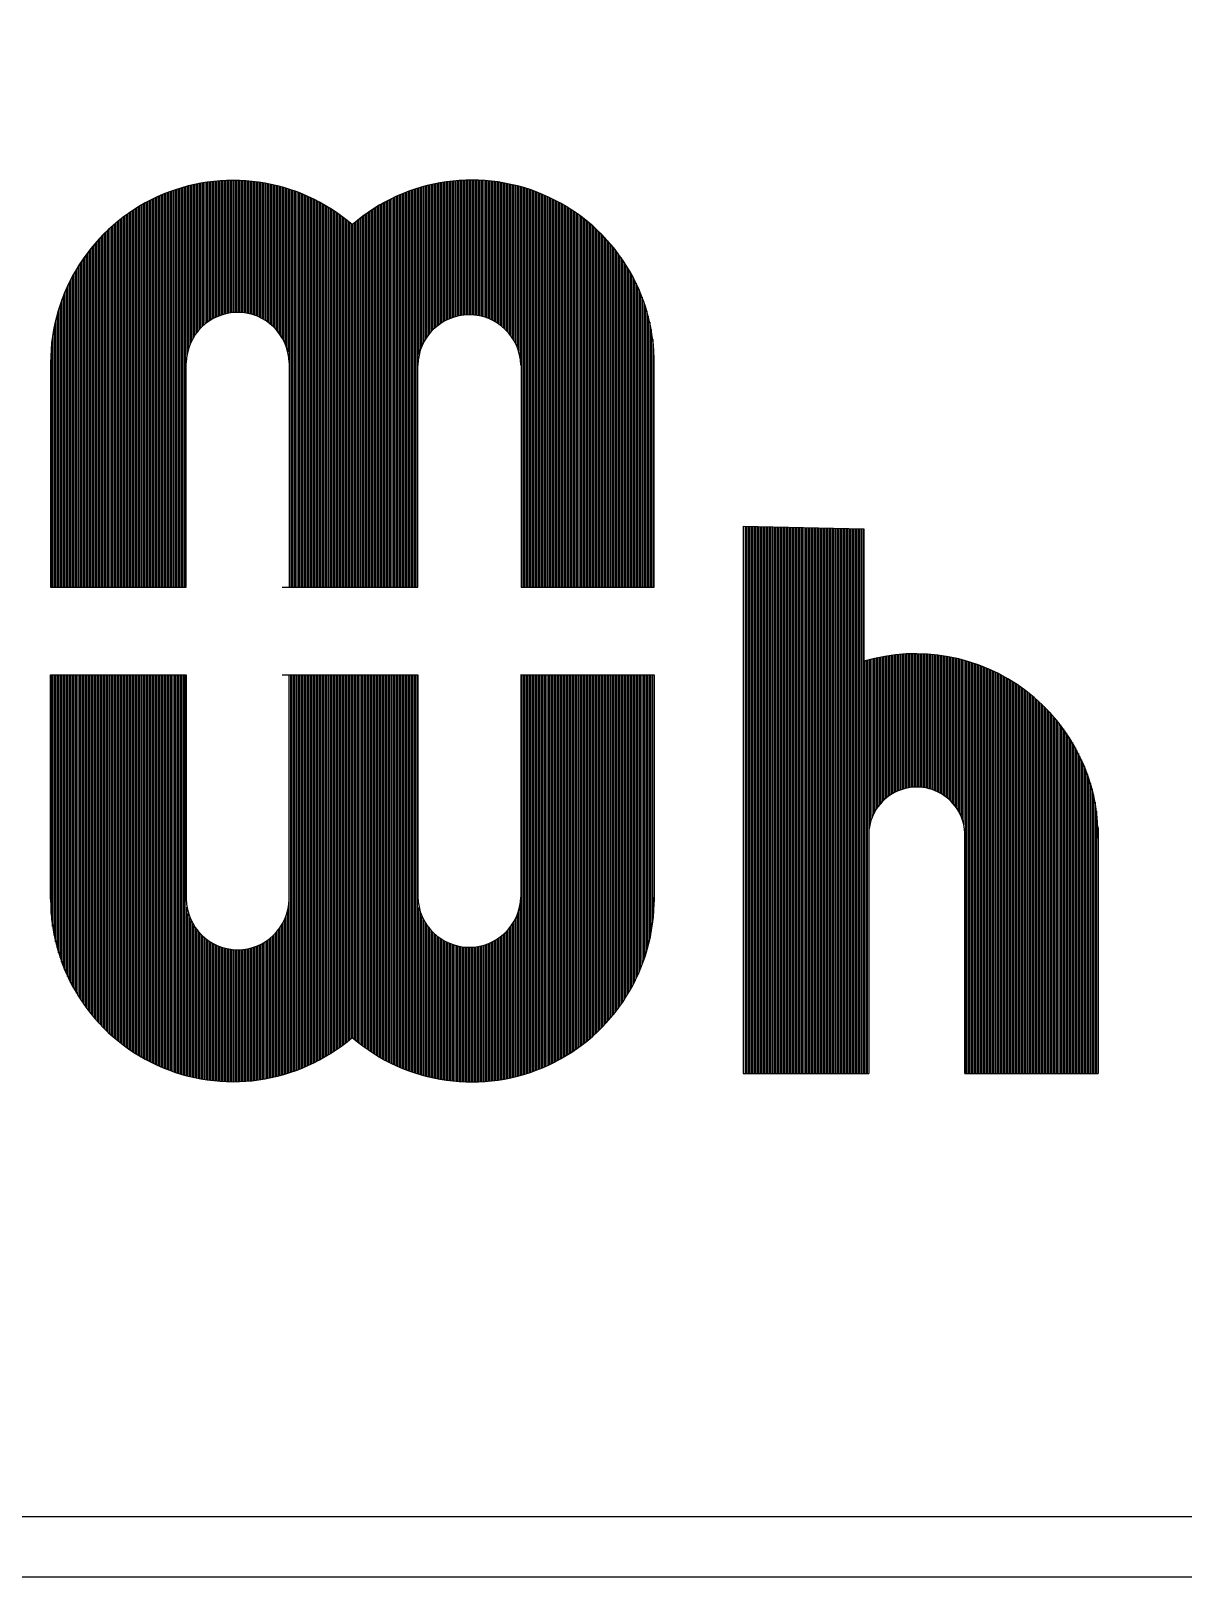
# Model space of a CAD drawing. Header units: millimetres. Extents: x 107 to 2900, y 85 to 3996.
# Drawn here: x 2460.46 to 2472.84, y 2599.48 to 2616.09 of the extents above; entities that cross this region are included whole.
import ezdxf

# ---------------------------------------------------------------- set-up
doc = ezdxf.new("R2010")
doc.units = ezdxf.units.MM
doc.layers.add('70', color=7, linetype='Continuous')

# ---------------------------------------------------------------- blocks, each defined once
blk = doc.blocks.new('abcd')
at = {"color": 20}
for p, q in [((7233.3, 912.4), (7233.3, 649)), ((7234.3, 912.7), (7234.3, 649)), ((7235.3, 913), (7235.3, 649)), ((7236.3, 913.3), (7236.3, 649)), ((7237.3, 913.6), (7237.3, 649)), ((7237.3, 913.6), (7237.3, 649)), ((7238.3, 913.9), (7238.3, 649)), ((7238.3, 913.9), (7238.3, 649)), ((7239.3, 914.2), (7239.3, 649)), ((7240.3, 914.5), (7240.3, 649)), ((7241.3, 914.7), (7241.3, 802.9)), ((7242.3, 915), (7242.3, 807.1)), ((7243.3, 915.3), (7243.3, 809.9)), ((7244.3, 915.5), (7244.3, 812.1)), ((7245.3, 915.7), (7245.3, 814)), ((7246.3, 915.9), (7246.3, 815.6)), ((7247.3, 916.2), (7247.3, 817.1)), ((7248.3, 916.4), (7248.3, 818.4)), ((7249.3, 916.6), (7249.3, 819.6)), ((7250.3, 916.7), (7250.3, 820.7)), ((7251.3, 916.9), (7251.3, 821.7)), ((7252.3, 917.1), (7252.3, 822.6)), ((7253.3, 917.2), (7253.3, 823.5)), ((7254.3, 917.4), (7254.3, 824.3)), ((7255.3, 917.5), (7255.3, 825.1)), ((7256.3, 917.7), (7256.3, 825.7)), ((7257.3, 917.8), (7257.3, 826.3)), ((7258.3, 917.9), (7258.3, 826.8)), ((7259.3, 918), (7259.3, 827.3)), ((7259.3, 918), (7259.3, 827.3)), ((7260.3, 918.1), (7260.3, 827.8)), ((7260.3, 918.1), (7260.3, 827.9)), ((7261.3, 918.2), (7261.3, 828.4)), ((7262.3, 918.3), (7262.3, 828.8)), ((7263.3, 918.4), (7263.3, 829.2)), ((7264.3, 918.5), (7264.3, 829.5)), ((7265.3, 918.5), (7265.3, 829.8)), ((7266.3, 918.6), (7266.3, 830.1)), ((7267.3, 918.6), (7267.3, 830.4)), ((7268.3, 918.6), (7268.3, 830.6)), ((7269.3, 918.7), (7269.3, 830.8)), ((7270.3, 918.7), (7270.3, 830.9)), ((7271.3, 918.7), (7271.3, 831.1)), ((7272.3, 918.7), (7272.3, 831.2)), ((7273.3, 918.7), (7273.3, 831.2)), ((7274.3, 918.7), (7274.3, 831.3)), ((7275.3, 918.6), (7275.3, 831.3)), ((7276.3, 918.6), (7276.3, 831.2)), ((7277.3, 918.6), (7277.3, 831.2)), ((7278.3, 918.5), (7278.3, 831.1)), ((7279.3, 918.5), (7279.3, 831)), ((7280.3, 918.4), (7280.3, 830.8)), ((7281.3, 918.3), (7281.3, 830.7)), ((7282.3, 918.3), (7282.3, 830.5)), ((7283.3, 918.2), (7283.3, 830.2)), ((7284.3, 918.1), (7284.3, 830)), ((7285.3, 918), (7285.3, 829.7)), ((7286.3, 917.8), (7286.3, 829.3)), ((7287.3, 917.7), (7287.3, 829)), ((7288.3, 917.6), (7288.3, 828.6)), ((7289.3, 917.4), (7289.3, 828.1)), ((7290.3, 917.3), (7290.3, 827.7)), ((7291.3, 917.1), (7291.3, 827.1)), ((7292.3, 917), (7292.3, 826.6)), ((7293.3, 916.8), (7293.3, 826)), ((7294.3, 916.6), (7294.3, 825.3)), ((7295.3, 916.4), (7295.3, 824.6)), ((7296.3, 916.2), (7296.3, 823.8)), ((7297.3, 916), (7297.3, 823)), ((7298.3, 915.8), (7298.3, 822.1)), ((7299.3, 915.6), (7299.3, 821.2)), ((7300.3, 915.3), (7300.3, 820.1)), ((7301.3, 915.1), (7301.3, 819)), ((7302.3, 914.8), (7302.3, 817.7)), ((7303.3, 914.6), (7303.3, 816.3)), ((7304.3, 914.3), (7304.3, 814.7)), ((7305.3, 914), (7305.3, 813)), ((7306.3, 913.7), (7306.3, 810.9)), ((7307.3, 913.4), (7307.3, 808.4)), ((7308.3, 913.1), (7308.3, 805)), ((7309.3, 912.8), (7309.3, 649)), ((7310.3, 912.5), (7310.3, 649)), ((7391.3, 912.5), (7391.3, 649)), ((7392.3, 912.8), (7392.3, 649)), ((7393.3, 913.1), (7393.3, 649)), ((7394.3, 913.5), (7394.3, 649)), ((7395.3, 913.8), (7395.3, 803.2)), ((7396.3, 914.1), (7396.3, 806.6)), ((7397.3, 914.4), (7397.3, 809.2)), ((7398.3, 914.6), (7398.3, 811.2)), ((7399.3, 914.9), (7399.3, 813)), ((7400.3, 915.2), (7400.3, 814.6)), ((7401.3, 915.4), (7401.3, 816)), ((7402.3, 915.7), (7402.3, 817.3)), ((7403.3, 915.9), (7403.3, 818.4)), ((7404.3, 916.1), (7404.3, 819.5)), ((7405.3, 916.3), (7405.3, 820.4)), ((7406.3, 916.5), (7406.3, 821.3)), ((7407.3, 916.7), (7407.3, 822.2)), ((7408.3, 916.9), (7408.3, 822.9)), ((7409.3, 917.1), (7409.3, 823.6)), ((7410.3, 917.3), (7410.3, 824.3)), ((7411.3, 917.4), (7411.3, 824.9)), ((7411.3, 917.4), (7411.3, 824.9)), ((7412.3, 917.6), (7412.3, 825.5)), ((7412.3, 917.6), (7412.3, 825.5)), ((7413.3, 917.7), (7413.3, 826)), ((7414.3, 917.9), (7414.3, 826.5)), ((7415.3, 918), (7415.3, 826.9)), ((7416.3, 918.1), (7416.3, 827.3)), ((7417.3, 918.2), (7417.3, 827.7)), ((7418.3, 918.3), (7418.3, 828)), ((7419.3, 918.4), (7419.3, 828.3)), ((7420.3, 918.5), (7420.3, 828.6)), ((7421.3, 918.6), (7421.3, 828.8)), ((7422.3, 918.7), (7422.3, 829)), ((7423.3, 918.7), (7423.3, 829.2)), ((7424.3, 918.8), (7424.3, 829.3)), ((7425.3, 918.8), (7425.3, 829.5)), ((7426.3, 918.9), (7426.3, 829.5)), ((7427.3, 918.9), (7427.3, 829.6)), ((7428.3, 918.9), (7428.3, 829.6)), ((7429.3, 918.9), (7429.3, 829.6)), ((7430.3, 918.9), (7430.3, 829.6)), ((7431.3, 918.9), (7431.3, 829.5)), ((7432.3, 918.9), (7432.3, 829.4)), ((7433.3, 918.9), (7433.3, 829.3)), ((7433.3, 918.9), (7433.3, 829.3)), ((7434.3, 918.9), (7434.3, 829.2)), ((7434.3, 918.9), (7434.3, 829.2)), ((7435.3, 918.8), (7435.3, 829)), ((7436.3, 918.8), (7436.3, 828.8)), ((7437.3, 918.7), (7437.3, 828.5)), ((7438.3, 918.7), (7438.3, 828.2)), ((7439.3, 918.6), (7439.3, 827.9)), ((7440.3, 918.5), (7440.3, 827.6)), ((7441.3, 918.4), (7441.3, 827.2)), ((7442.3, 918.3), (7442.3, 826.8)), ((7443.3, 918.2), (7443.3, 826.3)), ((7444.3, 918.1), (7444.3, 825.8)), ((7445.3, 918), (7445.3, 825.3)), ((7446.3, 917.9), (7446.3, 824.7)), ((7447.3, 917.7), (7447.3, 824.1)), ((7448.3, 917.6), (7448.3, 823.4)), ((7449.3, 917.4), (7449.3, 822.7)), ((7450.3, 917.3), (7450.3, 821.9)), ((7451.3, 917.1), (7451.3, 821)), ((7452.3, 916.9), (7452.3, 820.1)), ((7453.3, 916.7), (7453.3, 819.1)), ((7454.3, 916.5), (7454.3, 818)), ((7455.3, 916.3), (7455.3, 816.8)), ((7456.3, 916.1), (7456.3, 815.5)), ((7457.3, 915.9), (7457.3, 814.1)), ((7458.3, 915.6), (7458.3, 812.5)), ((7459.3, 915.4), (7459.3, 810.6)), ((7460.3, 915.1), (7460.3, 808.4)), ((7461.3, 914.9), (7461.3, 805.6)), ((7462.3, 914.6), (7462.3, 801.5)), ((7463, 914.4), (7463, 648.8)), ((7463.3, 914.3), (7463.3, 649)), ((7464.3, 914), (7464.3, 649)), ((7465.3, 913.8), (7465.3, 649)), ((7466.3, 913.4), (7466.3, 649)), ((7467.3, 913.1), (7467.3, 649)), ((7468.3, 912.8), (7468.3, 649)), ((7469.3, 912.5), (7469.3, 649)), ((7211.3, 902.4), (7211.3, 649)), ((7212.3, 903), (7212.3, 649)), ((7213.3, 903.6), (7213.3, 649)), ((7214.3, 904.1), (7214.3, 649)), ((7215.3, 904.6), (7215.3, 649)), ((7216.3, 905.1), (7216.3, 649)), ((7217.3, 905.6), (7217.3, 649)), ((7218.3, 906.1), (7218.3, 649)), ((7219.3, 906.6), (7219.3, 649)), ((7220.3, 907.1), (7220.3, 649)), ((7221.3, 907.6), (7221.3, 649)), ((7222.3, 908), (7222.3, 649)), ((7223.3, 908.5), (7223.3, 649)), ((7224.3, 908.9), (7224.3, 649)), ((7225.3, 909.3), (7225.3, 649)), ((7226.3, 909.7), (7226.3, 649)), ((7227.3, 910.2), (7227.3, 649)), ((7228.3, 910.5), (7228.3, 649)), ((7229.3, 910.9), (7229.3, 649)), ((7230.3, 911.3), (7230.3, 649)), ((7231.3, 911.7), (7231.3, 649)), ((7232.3, 912), (7232.3, 649)), ((7311.3, 912.1), (7311.3, 649)), ((7312.3, 911.8), (7312.3, 649)), ((7313.3, 911.4), (7313.3, 649)), ((7314.3, 911), (7314.3, 649)), ((7315.3, 910.7), (7315.3, 649)), ((7316.3, 910.3), (7316.3, 649)), ((7317.3, 909.9), (7317.3, 649)), ((7318.3, 909.5), (7318.3, 649)), ((7319.3, 909.1), (7319.3, 649)), ((7320.3, 908.6), (7320.3, 649)), ((7321.3, 908.2), (7321.3, 649)), ((7322.3, 907.7), (7322.3, 649)), ((7323.3, 907.3), (7323.3, 649)), ((7324.3, 906.8), (7324.3, 649)), ((7324.3, 906.8), (7324.3, 649)), ((7325.3, 906.3), (7325.3, 649)), ((7325.3, 906.3), (7325.3, 649)), ((7326.3, 905.8), (7326.3, 649)), ((7327.3, 905.3), (7327.3, 649)), ((7328.3, 904.8), (7328.3, 649)), ((7329.3, 904.3), (7329.3, 649)), ((7330.3, 903.7), (7330.3, 649)), ((7331.3, 903.2), (7331.3, 649)), ((7332.3, 902.6), (7332.3, 649)), ((7333.3, 902), (7333.3, 649)), ((7369.3, 902.5), (7369.3, 649)), ((7370.3, 903), (7370.3, 649)), ((7371.3, 903.6), (7371.3, 649)), ((7372.3, 904.1), (7372.3, 649)), ((7373.3, 904.7), (7373.3, 649)), ((7374.3, 905.2), (7374.3, 649)), ((7375.3, 905.7), (7375.3, 649)), ((7376.3, 906.2), (7376.3, 649)), ((7377.3, 906.7), (7377.3, 649)), ((7378.3, 907.2), (7378.3, 649)), ((7379.3, 907.6), (7379.3, 649)), ((7380.3, 908.1), (7380.3, 649)), ((7381.3, 908.6), (7381.3, 649)), ((7382.3, 909), (7382.3, 649)), ((7383.3, 909.4), (7383.3, 649)), ((7384.3, 909.9), (7384.3, 649)), ((7385.3, 910.3), (7385.3, 649)), ((7386.3, 910.7), (7386.3, 649)), ((7387.3, 911), (7387.3, 649)), ((7388.3, 911.4), (7388.3, 649)), ((7389.3, 911.8), (7389.3, 649)), ((7390.3, 912.1), (7390.3, 649)), ((7470.3, 912.1), (7470.3, 649)), ((7471.3, 911.8), (7471.3, 649)), ((7472.3, 911.4), (7472.3, 649)), ((7473.3, 911), (7473.3, 649)), ((7474.3, 910.6), (7474.3, 649)), ((7475.3, 910.2), (7475.3, 649)), ((7476.3, 909.8), (7476.3, 649)), ((7477.3, 909.4), (7477.3, 649)), ((7478.3, 909), (7478.3, 649)), ((7479.3, 908.6), (7479.3, 649)), ((7480.3, 908.1), (7480.3, 649)), ((7481.3, 907.6), (7481.3, 649)), ((7482.3, 907.2), (7482.3, 649)), ((7483.3, 906.7), (7483.3, 649)), ((7484.3, 906.2), (7484.3, 649)), ((7485.3, 905.7), (7485.3, 649)), ((7486.3, 905.2), (7486.3, 649)), ((7487.3, 904.7), (7487.3, 649)), ((7488.3, 904.1), (7488.3, 649)), ((7489.3, 903.6), (7489.3, 649)), ((7490.3, 903), (7490.3, 649)), ((7491.3, 902.4), (7491.3, 649)), ((7196.3, 892.1), (7196.3, 649)), ((7197.3, 892.9), (7197.3, 649)), ((7198.3, 893.7), (7198.3, 649)), ((7199.3, 894.5), (7199.3, 649)), ((7200.3, 895.2), (7200.3, 649)), ((7201.3, 895.9), (7201.3, 649)), ((7202.3, 896.6), (7202.3, 649)), ((7203.3, 897.3), (7203.3, 649)), ((7204.3, 898), (7204.3, 649)), ((7205.3, 898.7), (7205.3, 649)), ((7206.3, 899.3), (7206.3, 649)), ((7207.3, 900), (7207.3, 649)), ((7208.3, 900.6), (7208.3, 649)), ((7209.3, 901.2), (7209.3, 649)), ((7210.3, 901.8), (7210.3, 649)), ((7334.3, 901.4), (7334.3, 649)), ((7335.3, 900.8), (7335.3, 649)), ((7336.3, 900.2), (7336.3, 649)), ((7337.3, 899.5), (7337.3, 649)), ((7338.3, 898.9), (7338.3, 649)), ((7339.3, 898.2), (7339.3, 649)), ((7340.3, 897.6), (7340.3, 649)), ((7341.3, 896.9), (7341.3, 649)), ((7342.3, 896.2), (7342.3, 649)), ((7343.3, 895.4), (7343.3, 649)), ((7344.3, 894.7), (7344.3, 649)), ((7345.3, 893.9), (7345.3, 649)), ((7346.3, 893.2), (7346.3, 649)), ((7346.3, 893.2), (7346.3, 649)), ((7347.3, 892.4), (7347.3, 649)), ((7347.3, 892.4), (7347.3, 649)), ((7354.3, 892.1), (7354.3, 649)), ((7355.3, 892.9), (7355.3, 649)), ((7356.3, 893.7), (7356.3, 649)), ((7357.3, 894.5), (7357.3, 649)), ((7358.3, 895.2), (7358.3, 649)), ((7359.3, 895.9), (7359.3, 649)), ((7360.3, 896.7), (7360.3, 649)), ((7361.3, 897.4), (7361.3, 649)), ((7362.3, 898), (7362.3, 649)), ((7363.3, 898.7), (7363.3, 649)), ((7364.3, 899.4), (7364.3, 649)), ((7365.3, 900), (7365.3, 649)), ((7366.3, 900.6), (7366.3, 649)), ((7367.3, 901.3), (7367.3, 649)), ((7368.3, 901.9), (7368.3, 649)), ((7492.3, 901.8), (7492.3, 649)), ((7493.3, 901.2), (7493.3, 649)), ((7494.3, 900.6), (7494.3, 649)), ((7495.3, 900), (7495.3, 649)), ((7496.3, 899.3), (7496.3, 649)), ((7497.3, 898.7), (7497.3, 649)), ((7498.3, 898), (7498.3, 649)), ((7499.3, 897.3), (7499.3, 649)), ((7500.3, 896.6), (7500.3, 649)), ((7501.3, 895.9), (7501.3, 649)), ((7502.3, 895.2), (7502.3, 649)), ((7503.3, 894.4), (7503.3, 649)), ((7504.3, 893.7), (7504.3, 649)), ((7505.3, 892.9), (7505.3, 649)), ((7506.3, 892.1), (7506.3, 649)), ((7185.3, 882.2), (7185.3, 649)), ((7186.3, 883.2), (7186.3, 649)), ((7187.3, 884.2), (7187.3, 649)), ((7188.3, 885.1), (7188.3, 649)), ((7189.3, 886.1), (7189.3, 649)), ((7190.3, 887), (7190.3, 649)), ((7191.3, 887.9), (7191.3, 649)), ((7192.3, 888.8), (7192.3, 649)), ((7193.3, 889.6), (7193.3, 649)), ((7194.3, 890.5), (7194.3, 649)), ((7195.3, 891.3), (7195.3, 649)), ((7348.3, 891.6), (7348.3, 649)), ((7349.3, 890.8), (7349.3, 649)), ((7350.3, 889.9), (7350.3, 649)), ((7351.3, 889.6), (7351.3, 649)), ((7352.3, 890.5), (7352.3, 649)), ((7353.3, 891.3), (7353.3, 649)), ((7507.3, 891.3), (7507.3, 649)), ((7508.3, 890.4), (7508.3, 649)), ((7509.3, 889.6), (7509.3, 649)), ((7510.3, 888.7), (7510.3, 649)), ((7511.3, 887.8), (7511.3, 649)), ((7512.3, 886.9), (7512.3, 649)), ((7513.3, 886), (7513.3, 649)), ((7513.3, 886), (7513.3, 649)), ((7514.3, 885), (7514.3, 649)), ((7514.3, 885), (7514.3, 649)), ((7515.3, 884), (7515.3, 649)), ((7516.3, 883), (7516.3, 649)), ((7517.3, 882), (7517.3, 649)), ((7176.3, 871.8), (7176.3, 649)), ((7177.3, 873.1), (7177.3, 649)), ((7178.3, 874.3), (7178.3, 649)), ((7179.3, 875.5), (7179.3, 649)), ((7180.3, 876.7), (7180.3, 649)), ((7181.3, 877.8), (7181.3, 649)), ((7182.3, 879), (7182.3, 649)), ((7183.3, 880.1), (7183.3, 649)), ((7184.3, 881.1), (7184.3, 649)), ((7518.3, 881), (7518.3, 649)), ((7519.3, 879.9), (7519.3, 649)), ((7520.3, 878.8), (7520.3, 649)), ((7521.3, 877.7), (7521.3, 649)), ((7522.3, 876.5), (7522.3, 649)), ((7523.3, 875.3), (7523.3, 649)), ((7524.3, 874.1), (7524.3, 649)), ((7525.3, 872.9), (7525.3, 649)), ((7526.3, 871.6), (7526.3, 649)), ((7169.3, 861.8), (7169.3, 649)), ((7170.3, 863.3), (7170.3, 649)), ((7171.3, 864.9), (7171.3, 649)), ((7172.3, 866.3), (7172.3, 649)), ((7172.3, 866.3), (7172.3, 649)), ((7173.3, 867.8), (7173.3, 649)), ((7173.3, 867.8), (7173.3, 649)), ((7174.3, 869.2), (7174.3, 649)), ((7175.3, 870.5), (7175.3, 649)), ((7527.3, 870.2), (7527.3, 649)), ((7528.3, 868.9), (7528.3, 649)), ((7529.3, 867.5), (7529.3, 649)), ((7530.3, 866), (7530.3, 649)), ((7531.3, 864.5), (7531.3, 649)), ((7532.3, 863), (7532.3, 649)), ((7533.3, 861.4), (7533.3, 649)), ((7163.3, 851), (7163.3, 649)), ((7164.3, 853), (7164.3, 649)), ((7165.3, 854.9), (7165.3, 649)), ((7166.3, 856.7), (7166.3, 649)), ((7167.3, 858.4), (7167.3, 649)), ((7168.3, 860.1), (7168.3, 649)), ((7534.3, 859.8), (7534.3, 649)), ((7535.3, 858), (7535.3, 649)), ((7535.3, 858), (7535.3, 649)), ((7536.3, 856.3), (7536.3, 649)), ((7536.3, 856.3), (7536.3, 649)), ((7537.3, 854.4), (7537.3, 649)), ((7538.3, 852.5), (7538.3, 649)), ((7159.3, 841.9), (7159.3, 649)), ((7160.3, 844.4), (7160.3, 649)), ((7161.3, 846.7), (7161.3, 649)), ((7162.3, 848.9), (7162.3, 649)), ((7539.3, 850.5), (7539.3, 649)), ((7540.3, 848.3), (7540.3, 649)), ((7541.3, 846.1), (7541.3, 649)), ((7542.3, 843.7), (7542.3, 649)), ((7543.3, 841.2), (7543.3, 649)), ((7156.3, 833.3), (7156.3, 649)), ((7157.3, 836.4), (7157.3, 649)), ((7158.3, 839.3), (7158.3, 649)), ((7544.3, 838.5), (7544.3, 649)), ((7545.3, 835.6), (7545.3, 649)), ((7546.3, 832.3), (7546.3, 649)), ((7153.3, 821.5), (7153.3, 649)), ((7154.3, 826), (7154.3, 649)), ((7155.3, 829.9), (7155.3, 649)), ((7547.3, 828.8), (7547.3, 649)), ((7548.3, 824.7), (7548.3, 649)), ((7152.3, 815.8), (7152.3, 649)), ((7549.3, 819.9), (7549.3, 649)), ((7550.3, 813.5), (7550.3, 649)), ((7151.3, 807.2), (7151.3, 649)), ((7151.3, 807.2), (7151.3, 649)), ((7151, 797.7), (7151, 649)), ((7240.9, 649), (7240.9, 797.7)), ((7309.3, 797.9), (7309.3, 650.9)), ((7394.5, 649), (7394.5, 796.1)), ((7551.3, 649), (7551.3, 799.3)), ((7151, 649), (7240.9, 649)), ((7304.6, 649), (7394.5, 649)), ((7463, 649), (7551.3, 649))]:
    blk.add_line(p, q, dxfattribs=at)
at = {"color": 5}
for p, q in [((7610.2, 689.4), (7610.2, 326.6)), ((7610.2, 689.4), (7690.3, 687.8)), ((7611.5, 689.4), (7611.5, 326.7)), ((7612.5, 689.4), (7612.5, 326.7)), ((7613.5, 689.3), (7613.5, 326.7)), ((7614.5, 689.3), (7614.5, 326.7)), ((7615.5, 689.3), (7615.5, 326.6)), ((7616.5, 689.3), (7616.5, 326.6)), ((7617.5, 689.3), (7617.5, 326.6)), ((7618.5, 689.2), (7618.5, 326.6)), ((7619.5, 689.2), (7619.5, 326.6)), ((7620.5, 689.2), (7620.5, 326.6)), ((7621.5, 689.2), (7621.5, 326.6)), ((7622.5, 689.1), (7622.5, 326.6)), ((7623.5, 689.1), (7623.5, 326.6)), ((7624.5, 689.1), (7624.5, 326.6)), ((7625.5, 689.1), (7625.5, 326.6)), ((7626.5, 689.1), (7626.5, 326.6)), ((7627.5, 689), (7627.5, 326.6)), ((7628.5, 689), (7628.5, 326.6)), ((7629.5, 689), (7629.5, 326.6)), ((7630.5, 689), (7630.5, 326.6)), ((7631.5, 689), (7631.5, 326.6)), ((7632.5, 688.9), (7632.5, 326.6)), ((7633.5, 688.9), (7633.5, 326.6)), ((7634.5, 688.9), (7634.5, 326.6)), ((7635.5, 688.9), (7635.5, 326.6)), ((7636.5, 688.9), (7636.5, 326.6)), ((7637.5, 688.8), (7637.5, 326.6)), ((7638.5, 688.8), (7638.5, 326.6)), ((7639.5, 688.8), (7639.5, 326.6)), ((7640.5, 688.8), (7640.5, 326.6)), ((7641.5, 688.8), (7641.5, 326.6)), ((7642.5, 688.7), (7642.5, 326.6)), ((7643.5, 688.7), (7643.5, 326.6)), ((7644.5, 688.7), (7644.5, 326.6)), ((7645.5, 688.7), (7645.5, 326.6)), ((7646.5, 688.7), (7646.5, 326.6)), ((7647.5, 688.6), (7647.5, 326.6)), ((7648.5, 688.6), (7648.5, 326.6)), ((7649.5, 688.6), (7649.5, 326.6)), ((7650.5, 688.6), (7650.5, 326.6)), ((7651.5, 688.6), (7651.5, 326.6)), ((7652.5, 688.5), (7652.5, 326.6)), ((7653.5, 688.5), (7653.5, 326.6)), ((7654.5, 688.5), (7654.5, 326.6)), ((7655.5, 688.5), (7655.5, 326.6)), ((7656.5, 688.5), (7656.5, 326.6)), ((7656.5, 688.5), (7656.5, 326.6)), ((7657.5, 688.4), (7657.5, 326.6)), ((7657.5, 688.4), (7657.5, 326.6)), ((7658.5, 688.4), (7658.5, 326.6)), ((7659.5, 688.4), (7659.5, 326.6)), ((7660.5, 688.4), (7660.5, 326.6)), ((7661.5, 688.4), (7661.5, 326.6)), ((7662.5, 688.3), (7662.5, 326.6)), ((7663.5, 688.3), (7663.5, 326.6)), ((7664.5, 688.3), (7664.5, 326.6)), ((7665.5, 688.3), (7665.5, 326.6)), ((7666.5, 688.3), (7666.5, 326.6)), ((7667.5, 688.2), (7667.5, 326.6)), ((7668.5, 688.2), (7668.5, 326.6)), ((7669.5, 688.2), (7669.5, 326.6)), ((7670.5, 688.2), (7670.5, 326.6)), ((7671.5, 688.1), (7671.5, 326.6)), ((7672.5, 688.1), (7672.5, 326.6)), ((7673.5, 688.1), (7673.5, 326.6)), ((7674.5, 688.1), (7674.5, 326.6)), ((7675.5, 688.1), (7675.5, 326.6)), ((7676.5, 688), (7676.5, 326.6)), ((7677.5, 688), (7677.5, 326.6)), ((7678.5, 688), (7678.5, 326.6)), ((7678.5, 688), (7678.5, 326.6)), ((7679.5, 688), (7679.5, 326.6)), ((7679.5, 688), (7679.5, 326.6)), ((7680.5, 688), (7680.5, 326.6)), ((7681.5, 687.9), (7681.5, 326.6)), ((7682.5, 687.9), (7682.5, 326.6)), ((7683.5, 687.9), (7683.5, 326.6)), ((7684.5, 687.9), (7684.5, 326.6)), ((7685.5, 687.9), (7685.5, 326.6)), ((7686.5, 687.8), (7686.5, 326.6)), ((7687.5, 687.8), (7687.5, 326.6)), ((7688.5, 687.8), (7688.5, 326.6)), ((7689.6, 687.8), (7689.6, 326.6)), ((7690.3, 600), (7690.3, 687.8)), ((7690.3, 687.8), (7690.3, 600)), ((7718.6, 604.8), (7718.6, 515.8)), ((7719.6, 604.8), (7719.6, 516)), ((7720.6, 604.9), (7720.6, 516.1)), ((7721.6, 604.9), (7721.6, 516.3)), ((7722.6, 604.9), (7722.6, 516.4)), ((7723.6, 604.9), (7723.6, 516.5)), ((7724.6, 604.9), (7724.6, 516.5)), ((7725.6, 604.9), (7725.6, 516.5)), ((7726.6, 604.9), (7726.6, 516.5)), ((7727.6, 604.9), (7727.6, 516.4)), ((7728.6, 604.9), (7728.6, 516.4)), ((7729.6, 604.8), (7729.6, 516.2)), ((7730.6, 604.8), (7730.6, 516.1)), ((7730.6, 604.8), (7730.6, 516.1)), ((7690.6, 600), (7690.6, 326.6)), ((7691.6, 600.3), (7691.6, 326.6)), ((7692.6, 600.6), (7692.6, 326.6)), ((7693.6, 600.9), (7693.6, 326.6)), ((7694.6, 601.1), (7694.6, 492.8)), ((7695.6, 601.4), (7695.6, 495.9)), ((7696.6, 601.6), (7696.6, 498.3)), ((7697.6, 601.9), (7697.6, 500.2)), ((7698.6, 602.1), (7698.6, 501.9)), ((7699.6, 602.3), (7699.6, 503.3)), ((7700.6, 602.5), (7700.6, 504.6)), ((7701.6, 602.7), (7701.6, 505.8)), ((7702.6, 602.9), (7702.6, 506.9)), ((7703.6, 603.1), (7703.6, 507.9)), ((7704.6, 603.3), (7704.6, 508.8)), ((7705.6, 603.4), (7705.6, 509.6)), ((7706.6, 603.6), (7706.6, 510.4)), ((7707.6, 603.7), (7707.6, 511.1)), ((7708.6, 603.9), (7708.6, 511.7)), ((7709.6, 604), (7709.6, 512.3)), ((7710.6, 604.1), (7710.6, 512.9)), ((7711.6, 604.2), (7711.6, 513.4)), ((7712.6, 604.3), (7712.6, 513.8)), ((7713.6, 604.4), (7713.6, 514.2)), ((7714.6, 604.5), (7714.6, 514.6)), ((7715.6, 604.6), (7715.6, 515)), ((7716.6, 604.7), (7716.6, 515.3)), ((7717.6, 604.7), (7717.6, 515.5)), ((7731.6, 604.7), (7731.6, 515.9)), ((7731.6, 604.7), (7731.6, 515.9)), ((7732.6, 604.7), (7732.6, 515.7)), ((7733.6, 604.6), (7733.6, 515.5)), ((7734.6, 604.5), (7734.6, 515.2)), ((7735.6, 604.5), (7735.6, 514.9)), ((7736.6, 604.4), (7736.6, 514.5)), ((7737.6, 604.3), (7737.6, 514.1)), ((7738.6, 604.1), (7738.6, 513.7)), ((7739.6, 604), (7739.6, 513.2)), ((7740.6, 603.9), (7740.6, 512.7)), ((7741.6, 603.8), (7741.6, 512.1)), ((7742.6, 603.6), (7742.6, 511.5)), ((7743.6, 603.5), (7743.6, 510.8)), ((7744.6, 603.3), (7744.6, 510.1)), ((7745.6, 603.1), (7745.6, 509.3)), ((7746.6, 602.9), (7746.6, 508.5)), ((7747.6, 602.8), (7747.6, 507.6)), ((7748.6, 602.6), (7748.6, 506.6)), ((7749.6, 602.4), (7749.6, 505.5)), ((7750.6, 602.1), (7750.6, 504.2)), ((7751.6, 601.9), (7751.6, 502.9)), ((7752.6, 601.7), (7752.6, 501.4)), ((7752.6, 601.7), (7752.6, 501.4)), ((7753.6, 601.4), (7753.6, 499.6)), ((7753.6, 601.4), (7753.6, 499.6)), ((7754.6, 601.2), (7754.6, 497.6)), ((7755.6, 600.9), (7755.6, 495.1)), ((7756.6, 600.7), (7756.6, 491.5)), ((7757.6, 600.4), (7757.6, 326.6)), ((7758.6, 600.1), (7758.6, 326.6)), ((7759.6, 599.8), (7759.6, 326.6)), ((7760.6, 599.5), (7760.6, 326.6)), ((7761.6, 599.2), (7761.6, 326.6)), ((7762.6, 598.9), (7762.6, 326.6)), ((7763.6, 598.5), (7763.6, 326.6)), ((7764.6, 598.2), (7764.6, 326.6)), ((7765.6, 597.8), (7765.6, 326.6)), ((7766.6, 597.5), (7766.6, 326.6)), ((7767.6, 597.1), (7767.6, 326.6)), ((7768.6, 596.7), (7768.6, 326.6)), ((7769.6, 596.3), (7769.6, 326.6)), ((7770.6, 595.9), (7770.6, 326.6)), ((7771.6, 595.5), (7771.6, 326.6)), ((7772.6, 595.1), (7772.6, 326.6)), ((7773.6, 594.6), (7773.6, 326.6)), ((7151, 442.2), (7151, 590.9)), ((7151, 590.9), (7240.9, 590.9)), ((7151.3, 432.7), (7151.3, 590.9)), ((7151.3, 432.7), (7151.3, 590.9)), ((7152.3, 424), (7152.3, 590.9)), ((7153.3, 418.4), (7153.3, 590.9)), ((7154.3, 413.9), (7154.3, 590.9)), ((7155.3, 410), (7155.3, 590.9)), ((7156.3, 406.6), (7156.3, 590.9)), ((7157.3, 403.5), (7157.3, 590.9)), ((7158.3, 400.6), (7158.3, 590.9)), ((7159.3, 398), (7159.3, 590.9)), ((7160.3, 395.5), (7160.3, 590.9)), ((7161.3, 393.2), (7161.3, 590.9)), ((7162.3, 391), (7162.3, 590.9)), ((7163.3, 388.9), (7163.3, 590.9)), ((7164.3, 386.9), (7164.3, 590.9)), ((7165.3, 385), (7165.3, 590.9)), ((7166.3, 383.2), (7166.3, 590.9)), ((7167.3, 381.4), (7167.3, 590.9)), ((7168.3, 379.8), (7168.3, 590.9)), ((7169.3, 378.1), (7169.3, 590.9)), ((7170.3, 376.5), (7170.3, 590.9)), ((7171.3, 375), (7171.3, 590.9)), ((7172.3, 373.6), (7172.3, 590.9)), ((7172.3, 373.6), (7172.3, 590.9)), ((7173.3, 372.1), (7173.3, 590.9)), ((7173.3, 372.1), (7173.3, 590.9)), ((7174.3, 370.7), (7174.3, 590.9)), ((7175.3, 369.4), (7175.3, 590.9)), ((7176.3, 368.1), (7176.3, 590.9)), ((7177.3, 366.8), (7177.3, 590.9)), ((7178.3, 365.6), (7178.3, 590.9)), ((7179.3, 364.4), (7179.3, 590.9)), ((7180.3, 363.2), (7180.3, 590.9)), ((7181.3, 362), (7181.3, 590.9)), ((7182.3, 360.9), (7182.3, 590.9)), ((7183.3, 359.8), (7183.3, 590.9)), ((7184.3, 358.8), (7184.3, 590.9)), ((7185.3, 357.7), (7185.3, 590.9)), ((7186.3, 356.7), (7186.3, 590.9)), ((7187.3, 355.7), (7187.3, 590.9)), ((7188.3, 354.8), (7188.3, 590.9)), ((7189.3, 353.8), (7189.3, 590.9)), ((7190.3, 352.9), (7190.3, 590.9)), ((7191.3, 352), (7191.3, 590.9)), ((7192.3, 351.1), (7192.3, 590.9)), ((7193.3, 350.2), (7193.3, 590.9)), ((7194.3, 349.4), (7194.3, 590.9)), ((7195.3, 348.6), (7195.3, 590.9)), ((7196.3, 347.8), (7196.3, 590.9)), ((7197.3, 347), (7197.3, 590.9)), ((7198.3, 346.2), (7198.3, 590.9)), ((7199.3, 345.4), (7199.3, 590.9)), ((7200.3, 344.7), (7200.3, 590.9)), ((7201.3, 344), (7201.3, 590.9)), ((7202.3, 343.3), (7202.3, 590.9)), ((7203.3, 342.6), (7203.3, 590.9)), ((7204.3, 341.9), (7204.3, 590.9)), ((7205.3, 341.2), (7205.3, 590.9)), ((7206.3, 340.6), (7206.3, 590.9)), ((7207.3, 339.9), (7207.3, 590.9)), ((7208.3, 339.3), (7208.3, 590.9)), ((7209.3, 338.7), (7209.3, 590.9)), ((7210.3, 338.1), (7210.3, 590.9)), ((7211.3, 337.5), (7211.3, 590.9)), ((7212.3, 336.9), (7212.3, 590.9)), ((7213.3, 336.3), (7213.3, 590.9)), ((7214.3, 335.8), (7214.3, 590.9)), ((7215.3, 335.3), (7215.3, 590.9)), ((7216.3, 334.8), (7216.3, 590.9)), ((7217.3, 334.2), (7217.3, 590.9)), ((7218.3, 333.7), (7218.3, 590.9)), ((7219.3, 333.3), (7219.3, 590.9)), ((7220.3, 332.8), (7220.3, 590.9)), ((7221.3, 332.3), (7221.3, 590.9)), ((7222.3, 331.9), (7222.3, 590.9)), ((7223.3, 331.4), (7223.3, 590.9)), ((7224.3, 331), (7224.3, 590.9)), ((7225.3, 330.6), (7225.3, 590.9)), ((7226.3, 330.1), (7226.3, 590.9)), ((7227.3, 329.7), (7227.3, 590.9)), ((7228.3, 329.3), (7228.3, 590.9)), ((7229.3, 329), (7229.3, 590.9)), ((7230.3, 328.6), (7230.3, 590.9)), ((7231.3, 328.2), (7231.3, 590.9)), ((7232.3, 327.9), (7232.3, 590.9)), ((7233.3, 327.5), (7233.3, 590.9)), ((7234.3, 327.2), (7234.3, 590.9)), ((7235.3, 326.9), (7235.3, 590.9)), ((7236.3, 326.6), (7236.3, 590.9)), ((7237.3, 326.3), (7237.3, 590.9)), ((7237.3, 326.3), (7237.3, 590.9)), ((7238.3, 326), (7238.3, 590.9)), ((7238.3, 326), (7238.3, 590.9)), ((7239.3, 325.7), (7239.3, 590.9)), ((7240.3, 325.4), (7240.3, 590.9)), ((7240.9, 590.9), (7240.9, 442.2)), ((7304.6, 590.9), (7394.5, 590.9)), ((7309.3, 327.1), (7309.3, 590.9)), ((7309.3, 441.9), (7309.3, 589)), ((7310.3, 327.4), (7310.3, 590.9)), ((7311.3, 327.8), (7311.3, 590.9)), ((7312.3, 328.1), (7312.3, 590.9)), ((7313.3, 328.5), (7313.3, 590.9)), ((7314.3, 328.8), (7314.3, 590.9)), ((7315.3, 329.2), (7315.3, 590.9)), ((7316.3, 329.6), (7316.3, 590.9)), ((7317.3, 330), (7317.3, 590.9)), ((7318.3, 330.4), (7318.3, 590.9)), ((7319.3, 330.8), (7319.3, 590.9)), ((7320.3, 331.3), (7320.3, 590.9)), ((7321.3, 331.7), (7321.3, 590.9)), ((7322.3, 332.2), (7322.3, 590.9)), ((7323.3, 332.6), (7323.3, 590.9)), ((7324.3, 333.1), (7324.3, 590.9)), ((7324.3, 333.1), (7324.3, 590.9)), ((7325.3, 333.6), (7325.3, 590.9)), ((7325.3, 333.6), (7325.3, 590.9)), ((7326.3, 334.1), (7326.3, 590.9)), ((7327.3, 334.6), (7327.3, 590.9)), ((7328.3, 335.1), (7328.3, 590.9)), ((7329.3, 335.6), (7329.3, 590.9)), ((7330.3, 336.2), (7330.3, 590.9)), ((7331.3, 336.7), (7331.3, 590.9)), ((7332.3, 337.3), (7332.3, 590.9)), ((7333.3, 337.9), (7333.3, 590.9)), ((7334.3, 338.5), (7334.3, 590.9)), ((7335.3, 339.1), (7335.3, 590.9)), ((7336.3, 339.7), (7336.3, 590.9)), ((7337.3, 340.3), (7337.3, 590.9)), ((7338.3, 341), (7338.3, 590.9)), ((7339.3, 341.7), (7339.3, 590.9)), ((7340.3, 342.3), (7340.3, 590.9)), ((7341.3, 343), (7341.3, 590.9)), ((7342.3, 343.7), (7342.3, 590.9)), ((7343.3, 344.5), (7343.3, 590.9)), ((7344.3, 345.2), (7344.3, 590.9)), ((7345.3, 345.9), (7345.3, 590.9)), ((7346.3, 346.7), (7346.3, 590.9)), ((7346.3, 346.7), (7346.3, 590.9)), ((7347.3, 347.5), (7347.3, 590.9)), ((7347.3, 347.5), (7347.3, 590.9)), ((7348.3, 348.3), (7348.3, 590.9)), ((7349.3, 349.1), (7349.3, 590.9)), ((7350.3, 350), (7350.3, 590.9)), ((7351.3, 350.3), (7351.3, 590.9)), ((7352.3, 349.4), (7352.3, 590.9)), ((7353.3, 348.6), (7353.3, 590.9)), ((7354.3, 347.8), (7354.3, 590.9)), ((7355.3, 347), (7355.3, 590.9)), ((7356.3, 346.2), (7356.3, 590.9)), ((7357.3, 345.4), (7357.3, 590.9)), ((7358.3, 344.7), (7358.3, 590.9)), ((7359.3, 344), (7359.3, 590.9)), ((7360.3, 343.2), (7360.3, 590.9)), ((7361.3, 342.5), (7361.3, 590.9)), ((7362.3, 341.8), (7362.3, 590.9)), ((7363.3, 341.2), (7363.3, 590.9)), ((7364.3, 340.5), (7364.3, 590.9)), ((7365.3, 339.9), (7365.3, 590.9)), ((7366.3, 339.2), (7366.3, 590.9)), ((7367.3, 338.6), (7367.3, 590.9)), ((7368.3, 338), (7368.3, 590.9)), ((7369.3, 337.4), (7369.3, 590.9)), ((7370.3, 336.9), (7370.3, 590.9)), ((7371.3, 336.3), (7371.3, 590.9)), ((7372.3, 335.7), (7372.3, 590.9)), ((7373.3, 335.2), (7373.3, 590.9)), ((7374.3, 334.7), (7374.3, 590.9)), ((7375.3, 334.2), (7375.3, 590.9)), ((7376.3, 333.7), (7376.3, 590.9)), ((7377.3, 333.2), (7377.3, 590.9)), ((7378.3, 332.7), (7378.3, 590.9)), ((7379.3, 332.2), (7379.3, 590.9)), ((7380.3, 331.8), (7380.3, 590.9)), ((7381.3, 331.3), (7381.3, 590.9)), ((7382.3, 330.9), (7382.3, 590.9)), ((7383.3, 330.4), (7383.3, 590.9)), ((7384.3, 330), (7384.3, 590.9)), ((7385.3, 329.6), (7385.3, 590.9)), ((7386.3, 329.2), (7386.3, 590.9)), ((7387.3, 328.8), (7387.3, 590.9)), ((7388.3, 328.5), (7388.3, 590.9)), ((7389.3, 328.1), (7389.3, 590.9)), ((7390.3, 327.8), (7390.3, 590.9)), ((7391.3, 327.4), (7391.3, 590.9)), ((7392.3, 327.1), (7392.3, 590.9)), ((7393.3, 326.7), (7393.3, 590.9)), ((7394.3, 326.4), (7394.3, 590.9)), ((7394.5, 590.9), (7394.5, 443.8)), ((7463, 325.4), (7463, 591.1)), ((7463, 590.9), (7551.3, 590.9)), ((7463.3, 325.6), (7463.3, 590.9)), ((7464.3, 325.8), (7464.3, 590.9)), ((7465.3, 326.1), (7465.3, 590.9)), ((7466.3, 326.4), (7466.3, 590.9)), ((7467.3, 326.8), (7467.3, 590.9)), ((7468.3, 327.1), (7468.3, 590.9)), ((7469.3, 327.4), (7469.3, 590.9)), ((7470.3, 327.8), (7470.3, 590.9)), ((7471.3, 328.1), (7471.3, 590.9)), ((7472.3, 328.5), (7472.3, 590.9)), ((7473.3, 328.9), (7473.3, 590.9)), ((7474.3, 329.3), (7474.3, 590.9)), ((7475.3, 329.7), (7475.3, 590.9)), ((7476.3, 330.1), (7476.3, 590.9)), ((7477.3, 330.5), (7477.3, 590.9)), ((7478.3, 330.9), (7478.3, 590.9)), ((7479.3, 331.3), (7479.3, 590.9)), ((7480.3, 331.8), (7480.3, 590.9)), ((7481.3, 332.2), (7481.3, 590.9)), ((7482.3, 332.7), (7482.3, 590.9)), ((7483.3, 333.2), (7483.3, 590.9)), ((7484.3, 333.7), (7484.3, 590.9)), ((7485.3, 334.2), (7485.3, 590.9)), ((7486.3, 334.7), (7486.3, 590.9)), ((7487.3, 335.2), (7487.3, 590.9)), ((7488.3, 335.8), (7488.3, 590.9)), ((7489.3, 336.3), (7489.3, 590.9)), ((7490.3, 336.9), (7490.3, 590.9)), ((7491.3, 337.5), (7491.3, 590.9)), ((7492.3, 338.1), (7492.3, 590.9)), ((7493.3, 338.7), (7493.3, 590.9)), ((7494.3, 339.3), (7494.3, 590.9)), ((7495.3, 339.9), (7495.3, 590.9)), ((7496.3, 340.6), (7496.3, 590.9)), ((7497.3, 341.2), (7497.3, 590.9)), ((7498.3, 341.9), (7498.3, 590.9)), ((7499.3, 342.6), (7499.3, 590.9)), ((7500.3, 343.3), (7500.3, 590.9)), ((7501.3, 344), (7501.3, 590.9)), ((7502.3, 344.7), (7502.3, 590.9)), ((7503.3, 345.5), (7503.3, 590.9)), ((7504.3, 346.2), (7504.3, 590.9)), ((7505.3, 347), (7505.3, 590.9)), ((7506.3, 347.8), (7506.3, 590.9)), ((7507.3, 348.6), (7507.3, 590.9)), ((7508.3, 349.5), (7508.3, 590.9)), ((7509.3, 350.3), (7509.3, 590.9)), ((7510.3, 351.2), (7510.3, 590.9)), ((7511.3, 352.1), (7511.3, 590.9)), ((7512.3, 353), (7512.3, 590.9)), ((7513.3, 353.9), (7513.3, 590.9)), ((7513.3, 353.9), (7513.3, 590.9)), ((7514.3, 354.9), (7514.3, 590.9)), ((7514.3, 354.9), (7514.3, 590.9)), ((7515.3, 355.9), (7515.3, 590.9)), ((7516.3, 356.9), (7516.3, 590.9)), ((7517.3, 357.9), (7517.3, 590.9)), ((7518.3, 358.9), (7518.3, 590.9)), ((7519.3, 360), (7519.3, 590.9)), ((7520.3, 361.1), (7520.3, 590.9)), ((7521.3, 362.2), (7521.3, 590.9)), ((7522.3, 363.4), (7522.3, 590.9)), ((7523.3, 364.6), (7523.3, 590.9)), ((7524.3, 365.8), (7524.3, 590.9)), ((7525.3, 367), (7525.3, 590.9)), ((7526.3, 368.3), (7526.3, 590.9)), ((7527.3, 369.6), (7527.3, 590.9)), ((7528.3, 371), (7528.3, 590.9)), ((7529.3, 372.4), (7529.3, 590.9)), ((7530.3, 373.9), (7530.3, 590.9)), ((7531.3, 375.3), (7531.3, 590.9)), ((7532.3, 376.9), (7532.3, 590.9)), ((7533.3, 378.5), (7533.3, 590.9)), ((7534.3, 380.1), (7534.3, 590.9)), ((7535.3, 381.8), (7535.3, 590.9)), ((7535.3, 381.8), (7535.3, 590.9)), ((7536.3, 383.6), (7536.3, 590.9)), ((7536.3, 383.6), (7536.3, 590.9)), ((7537.3, 385.5), (7537.3, 590.9)), ((7538.3, 387.4), (7538.3, 590.9)), ((7539.3, 389.4), (7539.3, 590.9)), ((7540.3, 391.6), (7540.3, 590.9)), ((7541.3, 393.8), (7541.3, 590.9)), ((7542.3, 396.2), (7542.3, 590.9)), ((7543.3, 398.7), (7543.3, 590.9)), ((7544.3, 401.4), (7544.3, 590.9)), ((7545.3, 404.3), (7545.3, 590.9)), ((7546.3, 407.5), (7546.3, 590.9)), ((7547.3, 411.1), (7547.3, 590.9)), ((7548.3, 415.2), (7548.3, 590.9)), ((7549.3, 420), (7549.3, 590.9)), ((7550.3, 426.4), (7550.3, 590.9)), ((7551.3, 590.9), (7551.3, 440.5)), ((7774.6, 594.2), (7774.6, 326.6)), ((7775.6, 593.7), (7775.6, 326.6)), ((7776.6, 593.3), (7776.6, 326.6)), ((7777.6, 592.8), (7777.6, 326.6)), ((7778.6, 592.3), (7778.6, 326.6)), ((7779.6, 591.8), (7779.6, 326.6)), ((7780.6, 591.3), (7780.6, 326.6)), ((7781.6, 590.7), (7781.6, 326.6)), ((7782.6, 590.2), (7782.6, 326.6)), ((7783.6, 589.6), (7783.6, 326.6)), ((7784.6, 589.1), (7784.6, 326.6)), ((7785.6, 588.5), (7785.6, 326.6)), ((7786.6, 587.9), (7786.6, 326.6)), ((7787.6, 587.3), (7787.6, 326.6)), ((7788.6, 586.7), (7788.6, 326.6)), ((7789.6, 586.1), (7789.6, 326.6)), ((7790.6, 585.4), (7790.6, 326.6)), ((7791.6, 584.8), (7791.6, 326.6)), ((7792.6, 584.1), (7792.6, 326.6)), ((7793.6, 583.4), (7793.6, 326.6)), ((7794.6, 582.7), (7794.6, 326.6)), ((7795.6, 582), (7795.6, 326.6)), ((7796.6, 581.3), (7796.6, 326.6)), ((7797.6, 580.5), (7797.6, 326.6)), ((7798.6, 579.8), (7798.6, 326.6)), ((7799.6, 579), (7799.6, 326.6)), ((7800.6, 578.2), (7800.6, 326.6)), ((7801.6, 577.4), (7801.6, 326.6)), ((7802.6, 576.5), (7802.6, 326.6)), ((7803.6, 575.7), (7803.6, 326.6)), ((7804.6, 574.8), (7804.6, 326.6)), ((7805.6, 573.9), (7805.6, 326.6)), ((7806.6, 573), (7806.6, 326.6)), ((7807.6, 572.1), (7807.6, 326.6)), ((7808.6, 571.2), (7808.6, 326.6)), ((7808.6, 571.2), (7808.6, 326.6)), ((7809.6, 570.2), (7809.6, 326.6)), ((7809.6, 570.2), (7809.6, 326.6)), ((7810.6, 569.2), (7810.6, 326.6)), ((7811.6, 568.2), (7811.6, 326.6)), ((7812.6, 567.1), (7812.6, 326.6)), ((7813.6, 566.1), (7813.6, 326.6)), ((7814.6, 565), (7814.6, 326.6)), ((7815.6, 563.8), (7815.6, 326.6)), ((7816.6, 562.7), (7816.6, 326.6)), ((7817.6, 561.5), (7817.6, 326.6)), ((7818.6, 560.3), (7818.6, 326.6)), ((7819.6, 559), (7819.6, 326.6)), ((7820.6, 557.8), (7820.6, 326.6)), ((7821.6, 556.4), (7821.6, 326.6)), ((7822.6, 555.1), (7822.6, 326.6)), ((7823.6, 553.7), (7823.6, 326.6)), ((7824.6, 552.3), (7824.6, 326.6)), ((7825.6, 550.8), (7825.6, 326.6)), ((7826.6, 549.2), (7826.6, 326.6)), ((7827.6, 547.6), (7827.6, 326.6)), ((7828.6, 546), (7828.6, 326.6)), ((7829.6, 544.3), (7829.6, 326.6)), ((7830.6, 542.5), (7830.6, 326.6)), ((7830.6, 542.5), (7830.6, 326.6)), ((7831.6, 540.7), (7831.6, 326.6)), ((7831.6, 540.7), (7831.6, 326.6)), ((7832.6, 538.8), (7832.6, 326.6)), ((7833.6, 536.7), (7833.6, 326.6)), ((7834.6, 534.6), (7834.6, 326.6)), ((7835.6, 532.4), (7835.6, 326.6)), ((7836.6, 530.1), (7836.6, 326.6)), ((7837.6, 527.6), (7837.6, 326.6)), ((7838.6, 524.9), (7838.6, 326.6)), ((7839.6, 522), (7839.6, 326.6)), ((7840.6, 518.8), (7840.6, 326.6)), ((7841.6, 515.3), (7841.6, 326.6)), ((7842.6, 511.3), (7842.6, 326.6)), ((7843.6, 506.6), (7843.6, 326.6)), ((7844.6, 500.5), (7844.6, 326.6)), ((7757.3, 326.6), (7757.3, 485.1)), ((7845.6, 489.8), (7845.6, 326.6)), ((7241.3, 325.1), (7241.3, 437)), ((7242.3, 324.9), (7242.3, 432.8)), ((7307.3, 326.5), (7307.3, 431.5)), ((7308.3, 326.8), (7308.3, 434.9)), ((7395.3, 326.1), (7395.3, 436.7)), ((7396.3, 325.8), (7396.3, 433.3)), ((7397.3, 325.5), (7397.3, 430.7)), ((7460.3, 324.7), (7460.3, 431.5)), ((7461.3, 325), (7461.3, 434.3)), ((7462.3, 325.3), (7462.3, 438.4)), ((7243.3, 324.6), (7243.3, 430)), ((7244.3, 324.4), (7244.3, 427.8)), ((7245.3, 324.2), (7245.3, 425.9)), ((7246.3, 324), (7246.3, 424.2)), ((7247.3, 323.7), (7247.3, 422.8)), ((7248.3, 323.5), (7248.3, 421.5)), ((7249.3, 323.3), (7249.3, 420.3)), ((7301.3, 324.8), (7301.3, 420.9)), ((7302.3, 325.1), (7302.3, 422.2)), ((7303.3, 325.3), (7303.3, 423.6)), ((7304.3, 325.6), (7304.3, 425.1)), ((7305.3, 325.9), (7305.3, 426.9)), ((7306.3, 326.2), (7306.3, 429)), ((7398.3, 325.3), (7398.3, 428.6)), ((7399.3, 325), (7399.3, 426.9)), ((7400.3, 324.7), (7400.3, 425.3)), ((7401.3, 324.5), (7401.3, 423.9)), ((7402.3, 324.2), (7402.3, 422.6)), ((7403.3, 324), (7403.3, 421.5)), ((7404.3, 323.8), (7404.3, 420.4)), ((7453.3, 323.2), (7453.3, 420.8)), ((7454.3, 323.4), (7454.3, 421.9)), ((7455.3, 323.6), (7455.3, 423)), ((7456.3, 323.8), (7456.3, 424.3)), ((7457.3, 324), (7457.3, 425.8)), ((7458.3, 324.3), (7458.3, 427.4)), ((7459.3, 324.5), (7459.3, 429.3)), ((7250.3, 323.2), (7250.3, 419.2)), ((7251.3, 323), (7251.3, 418.2)), ((7252.3, 322.8), (7252.3, 417.3)), ((7253.3, 322.6), (7253.3, 416.4)), ((7254.3, 322.5), (7254.3, 415.6)), ((7255.3, 322.4), (7255.3, 414.8)), ((7256.3, 322.2), (7256.3, 414.2)), ((7257.3, 322.1), (7257.3, 413.6)), ((7258.3, 322), (7258.3, 413.1)), ((7259.3, 321.9), (7259.3, 412.6)), ((7259.3, 321.9), (7259.3, 412.6)), ((7260.3, 321.8), (7260.3, 412.1)), ((7260.3, 321.8), (7260.3, 412)), ((7261.3, 321.7), (7261.3, 411.5)), ((7262.3, 321.6), (7262.3, 411.1)), ((7263.3, 321.5), (7263.3, 410.7)), ((7264.3, 321.4), (7264.3, 410.4)), ((7265.3, 321.4), (7265.3, 410)), ((7285.3, 321.9), (7285.3, 410.2)), ((7286.3, 322), (7286.3, 410.5)), ((7287.3, 322.2), (7287.3, 410.9)), ((7288.3, 322.3), (7288.3, 411.3)), ((7289.3, 322.4), (7289.3, 411.8)), ((7290.3, 322.6), (7290.3, 412.2)), ((7291.3, 322.8), (7291.3, 412.8)), ((7292.3, 322.9), (7292.3, 413.3)), ((7293.3, 323.1), (7293.3, 413.9)), ((7294.3, 323.3), (7294.3, 414.6)), ((7295.3, 323.5), (7295.3, 415.3)), ((7296.3, 323.7), (7296.3, 416.1)), ((7297.3, 323.9), (7297.3, 416.9)), ((7298.3, 324.1), (7298.3, 417.8)), ((7299.3, 324.3), (7299.3, 418.7)), ((7300.3, 324.6), (7300.3, 419.8)), ((7405.3, 323.6), (7405.3, 419.5)), ((7406.3, 323.4), (7406.3, 418.6)), ((7407.3, 323.2), (7407.3, 417.7)), ((7408.3, 323), (7408.3, 417)), ((7409.3, 322.8), (7409.3, 416.3)), ((7410.3, 322.6), (7410.3, 415.6)), ((7411.3, 322.5), (7411.3, 415)), ((7411.3, 322.5), (7411.3, 415)), ((7412.3, 322.3), (7412.3, 414.4)), ((7412.3, 322.3), (7412.3, 414.4)), ((7413.3, 322.2), (7413.3, 413.9)), ((7414.3, 322), (7414.3, 413.4)), ((7415.3, 321.9), (7415.3, 413)), ((7416.3, 321.8), (7416.3, 412.6)), ((7417.3, 321.7), (7417.3, 412.2)), ((7418.3, 321.6), (7418.3, 411.9)), ((7419.3, 321.5), (7419.3, 411.6)), ((7420.3, 321.4), (7420.3, 411.3)), ((7421.3, 321.3), (7421.3, 411.1)), ((7422.3, 321.2), (7422.3, 410.9)), ((7423.3, 321.2), (7423.3, 410.7)), ((7424.3, 321.1), (7424.3, 410.5)), ((7425.3, 321.1), (7425.3, 410.4)), ((7426.3, 321), (7426.3, 410.3)), ((7427.3, 321), (7427.3, 410.3)), ((7428.3, 321), (7428.3, 410.3)), ((7429.3, 321), (7429.3, 410.3)), ((7430.3, 321), (7430.3, 410.3)), ((7431.3, 321), (7431.3, 410.4)), ((7432.3, 321), (7432.3, 410.5)), ((7433.3, 321), (7433.3, 410.6)), ((7433.3, 321), (7433.3, 410.6)), ((7434.3, 321), (7434.3, 410.7)), ((7434.3, 321), (7434.3, 410.7)), ((7435.3, 321.1), (7435.3, 410.9)), ((7436.3, 321.1), (7436.3, 411.1)), ((7437.3, 321.2), (7437.3, 411.4)), ((7438.3, 321.2), (7438.3, 411.7)), ((7439.3, 321.3), (7439.3, 412)), ((7440.3, 321.4), (7440.3, 412.3)), ((7441.3, 321.5), (7441.3, 412.7)), ((7442.3, 321.6), (7442.3, 413.1)), ((7443.3, 321.7), (7443.3, 413.6)), ((7444.3, 321.8), (7444.3, 414.1)), ((7445.3, 321.9), (7445.3, 414.6)), ((7446.3, 322), (7446.3, 415.2)), ((7447.3, 322.2), (7447.3, 415.8)), ((7448.3, 322.3), (7448.3, 416.5)), ((7449.3, 322.5), (7449.3, 417.2)), ((7450.3, 322.6), (7450.3, 418)), ((7451.3, 322.8), (7451.3, 418.9)), ((7452.3, 323), (7452.3, 419.8)), ((7266.3, 321.3), (7266.3, 409.8)), ((7267.3, 321.3), (7267.3, 409.5)), ((7268.3, 321.3), (7268.3, 409.3)), ((7269.3, 321.2), (7269.3, 409.1)), ((7270.3, 321.2), (7270.3, 409)), ((7271.3, 321.2), (7271.3, 408.8)), ((7272.3, 321.2), (7272.3, 408.7)), ((7273.3, 321.2), (7273.3, 408.7)), ((7274.3, 321.2), (7274.3, 408.6)), ((7275.3, 321.2), (7275.3, 408.6)), ((7276.3, 321.3), (7276.3, 408.7)), ((7277.3, 321.3), (7277.3, 408.7)), ((7278.3, 321.4), (7278.3, 408.8)), ((7279.3, 321.4), (7279.3, 408.9)), ((7280.3, 321.5), (7280.3, 409)), ((7281.3, 321.6), (7281.3, 409.2)), ((7282.3, 321.6), (7282.3, 409.4)), ((7283.3, 321.7), (7283.3, 409.7)), ((7284.3, 321.8), (7284.3, 409.9)), ((7610.2, 326.6), (7693.6, 326.6)), ((7757.3, 326.6), (7845.6, 326.6))]:
    blk.add_line(p, q, dxfattribs=at)
at = {"color": 20}
for centre, radius, start, end in [((7272, 797.7), 121, 49.2469, 179.9722), ((7430.3, 797.9), 121, 359.2542, 130.9238), ((7275.1, 797), 34.2, 1.5245, 178.8704), ((7428.7, 795.4), 34.2, 1.5245, 178.8704)]:
    blk.add_arc(centre, radius, start, end, dxfattribs=at)
at = {"color": 5}
for centre, radius, start, end in [((7724.7, 483.9), 121, 359.2542, 106.4873), ((7725.4, 484.6), 31.9, 359.0626, 181.3609), ((7272, 442.2), 121, 180.0278, 310.7531), ((7275.1, 442.9), 34.2, 181.1296, 358.4755), ((7430.3, 442), 121, 229.0762, 0.7458), ((7428.7, 444.5), 34.2, 181.1296, 358.4755)]:
    blk.add_arc(centre, radius, start, end, dxfattribs=at)
blk = doc.blocks.new('abcde')
at = {"color": 0, "xscale": 0.09000000000000001, "yscale": 0.09000000000000001, "zscale": 0.09000000000000001}
blk.add_blockref('abcd', (6000.014, 65.078), dxfattribs=at)

msp = doc.modelspace()

# ---------------------------------------------------------------- linework, layer by layer
at = {"layer": '70', "color": 7}
for points in [[(2767.848, 2599.484), (1947.048, 2599.484), (1947.048, 3182.684), (2767.848, 3182.684)], [(2767.2, 2600.132), (1947.696, 2600.132), (1947.696, 3182.036), (2767.2, 3182.036)]]:
    msp.add_lwpolyline(points, close=True, dxfattribs=at)

# ---------------------------------------------------------------- block references
at = {"color": 0, "xscale": 0.18, "yscale": 0.18, "zscale": 0.18}
msp.add_blockref('abcde', (1264.825, 2587.887), dxfattribs=at)

doc.saveas('drawing.dxf')
